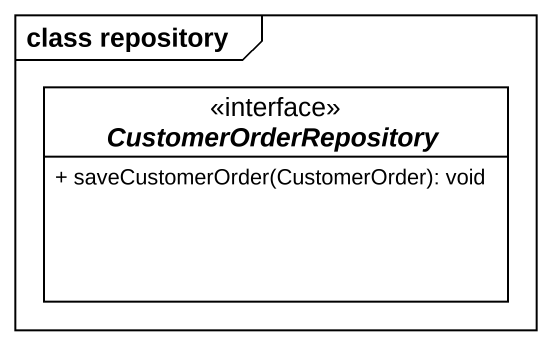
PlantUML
@startuml
mainframe class repository
hide circle
hide empty members
skinparam classAttributeIconSize 0
interface CustomerOrderRepository {
  + saveCustomerOrder(CustomerOrder): void
}
@enduml
